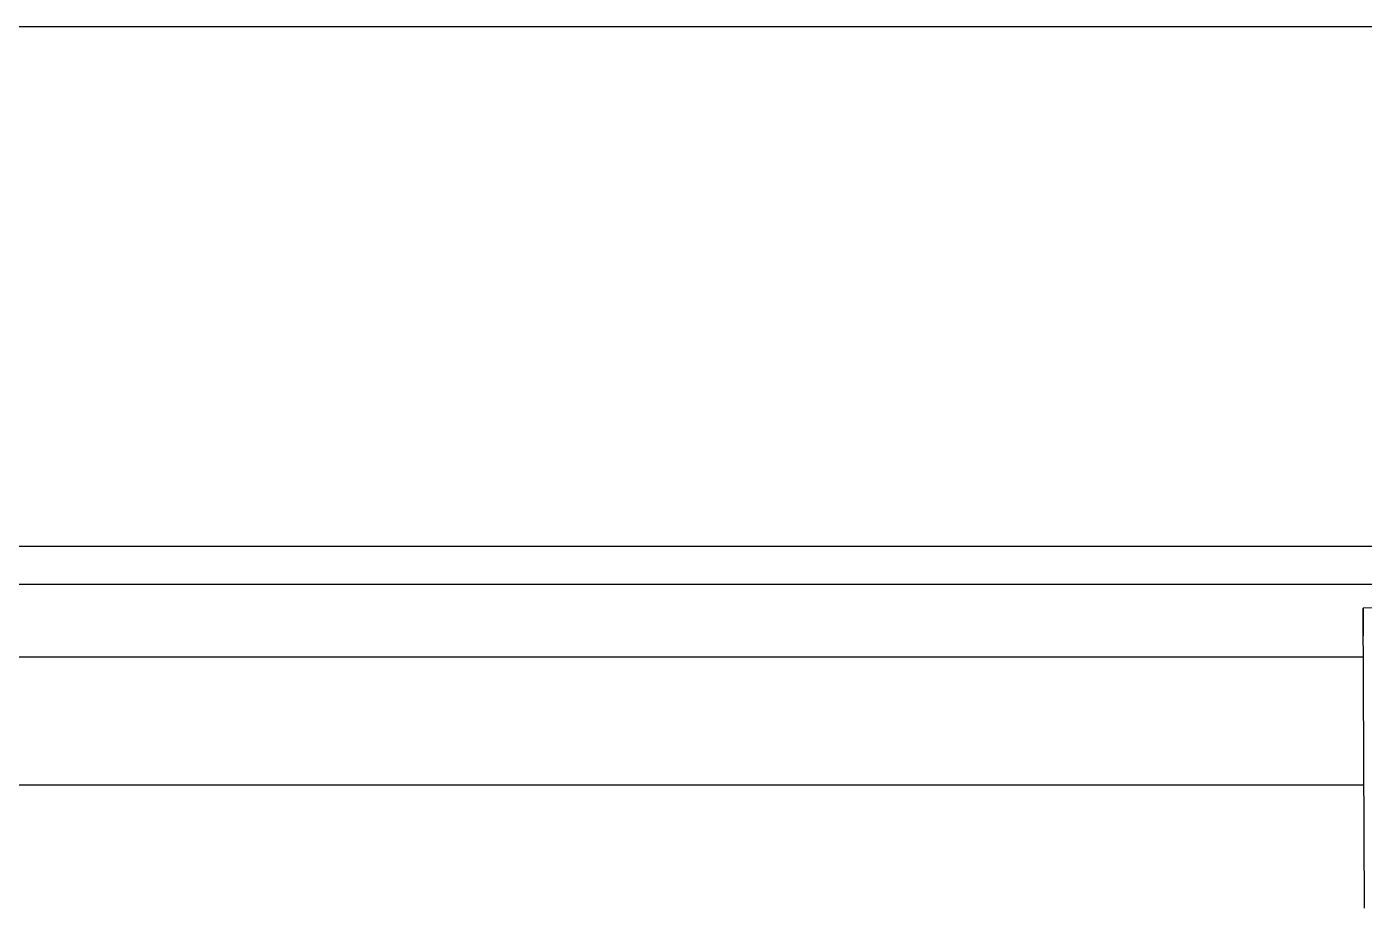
# Model space of a CAD drawing. Header units: millimetres. Extents: x 3109 to 13995, y 24552 to 39949.
# Drawn here: x 8870.4 to 9051.2, y 35306.5 to 35425.8 of the extents above; entities that cross this region are included whole.
import ezdxf

# ---------------------------------------------------------------- set-up
doc = ezdxf.new("R2010")
doc.units = ezdxf.units.MM
doc.header["$LTSCALE"] = 3
doc.layers.add('DomyÅ›lny', color=7, linetype='Continuous')

msp = doc.modelspace()

# ---------------------------------------------------------------- linework, layer by layer
at = {"layer": 'DomyÅ›lny'}
for p, q in [((9803.82, 35425.77), (8804.57, 35425.77)), ((10882.62, 35355.46), (8804.57, 35355.46)), ((8804.05, 35350.37), (10926.2, 35350.37)), ((9096.07, 35347.31), (9051.07, 35347.14)), ((9051.07, 35347.14), (9051.07, 35343.38)), ((9051.23, 35306.53), (9051.07, 35347.14)), ((9051.1, 35340.49), (8804.57, 35340.49)), ((8821.57, 35323.21), (9051.17, 35323.21))]:
    msp.add_line(p, q, dxfattribs=at)

doc.saveas('drawing.dxf')
